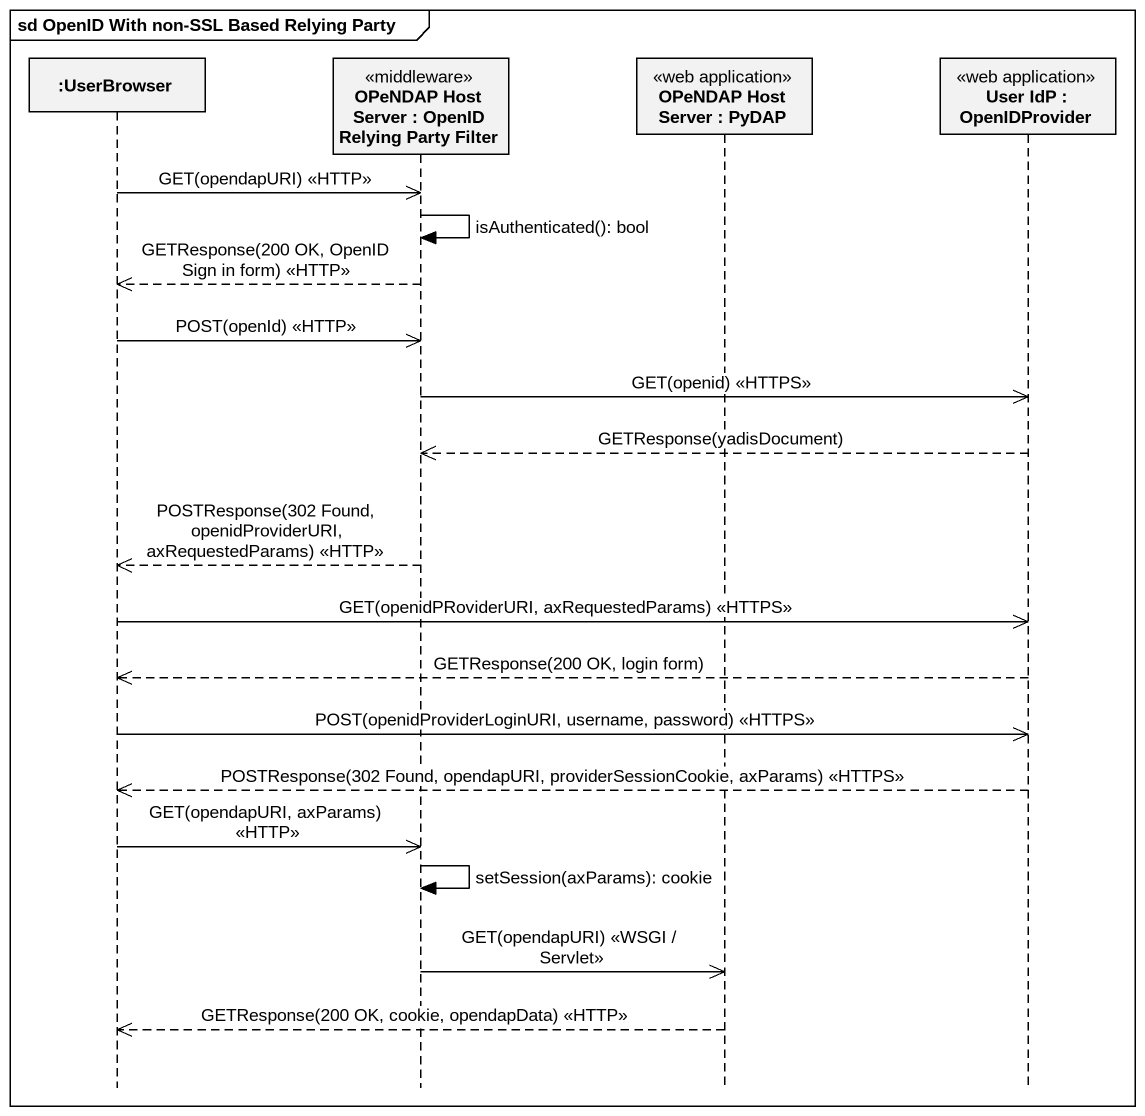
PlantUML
@startuml
mainframe sd OpenID With non-SSL Based Relying Party
hide footbox
participant ":UserBrowser" as UserBrowser
participant "OPeNDAP Host Server : OpenID Relying Party Filter" as OPeNDAP_Host_Server <<middleware>>
participant "OPeNDAP Host Server : PyDAP" as OPeNDAP_Host_Server_2 <<web application>>
participant "User IdP : OpenIDProvider" as User_IdP <<web application>>

UserBrowser ->> OPeNDAP_Host_Server : GET(opendapURI) <<HTTP>>
OPeNDAP_Host_Server -> OPeNDAP_Host_Server : isAuthenticated(): bool
OPeNDAP_Host_Server -->> UserBrowser : GETResponse(200 OK, OpenID Sign in form) <<HTTP>>
UserBrowser ->> OPeNDAP_Host_Server : POST(openId) <<HTTP>>
OPeNDAP_Host_Server ->> User_IdP : GET(openid) <<HTTPS>>
User_IdP -->> OPeNDAP_Host_Server : GETResponse(yadisDocument)
OPeNDAP_Host_Server -->> UserBrowser : POSTResponse(302 Found, openidProviderURI, axRequestedParams) <<HTTP>>
UserBrowser ->> User_IdP : GET(openidPRoviderURI, axRequestedParams) <<HTTPS>>
User_IdP -->> UserBrowser : GETResponse(200 OK, login form)
UserBrowser ->> User_IdP : POST(openidProviderLoginURI, username, password) <<HTTPS>>
User_IdP -->> UserBrowser : POSTResponse(302 Found, opendapURI, providerSessionCookie, axParams) <<HTTPS>>
UserBrowser ->> OPeNDAP_Host_Server : GET(opendapURI, axParams) <<HTTP>>
OPeNDAP_Host_Server -> OPeNDAP_Host_Server : setSession(axParams): cookie
OPeNDAP_Host_Server ->> OPeNDAP_Host_Server_2 : GET(opendapURI) <<WSGI / Servlet>>
OPeNDAP_Host_Server_2 -->> UserBrowser : GETResponse(200 OK, cookie, opendapData) <<HTTP>>
@enduml
